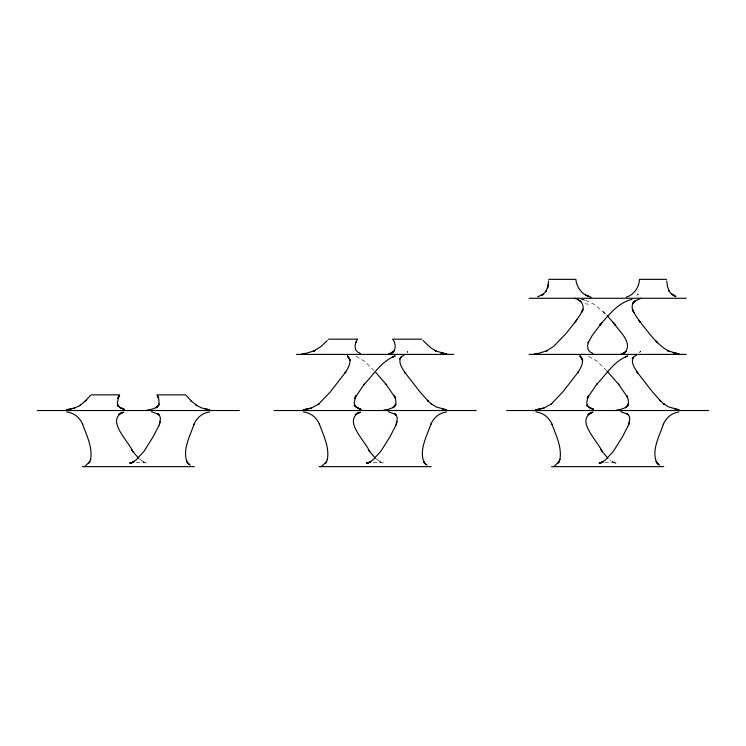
<?xml version="1.0" encoding="UTF-8"?>
<svg xmlns="http://www.w3.org/2000/svg" width="746" height="746" viewBox="0 0 746 746"><rect width="100%" height="100%" fill="white"/><g stroke="black" fill="none" stroke-linecap="round" stroke-linejoin="round"><path stroke-width="0.56" stroke-dasharray="3.73 2.8" d="M407.941 351.068L407.195 352.476L407.642 351.636M636.907 295.276L637.961 293.7L638.072 295.052L637.961 293.7M397.161 352.056L397.264 352.047M629.689 352.056L629.783 352.047M136.434 462.306L146.915 462.93L142.598 461.578L144.444 462.389L139.232 458.781M373.242 462.306L383.733 462.93L379.416 461.578L381.262 462.389L376.049 458.781M604.792 462.343L616.261 462.93L613.995 462.613L616.037 463.238L611.944 461.578L613.781 462.389L609.902 459.928M584.995 303.79L588.613 304.163M581.302 299.36L585.89 300.349L581.777 299.314M585.75 300.321L594.674 304.592L606.284 314.719L603.066 311.38M588.659 356.374L596.996 361.157L606.451 370.408M356.131 356.374L364.468 361.157L373.923 370.408M640.469 351.068L639.723 352.476L640.469 351.068"/><path stroke-width="1.12" d="M132.807 462.539L129.748 462.94L132.005 462.632L130 463.247L134.056 461.597L132.228 462.399L136.182 459.872L144.127 451.162L153.135 436.764L159.252 424.959L160.465 418.674L159.877 416.175L158.087 413.983L159.336 415.084L157.574 413.592L158.273 414.161L151.438 411.727M369.624 462.539L366.556 462.94L368.822 462.632L366.818 463.247L370.874 461.597L369.046 462.399L373 459.872L380.945 451.162L389.953 436.764L396.061 424.959L397.282 418.674L396.685 416.175L394.904 413.983L396.154 415.084L394.392 413.592L395.091 414.161L388.256 411.727M602.153 462.539L599.085 462.94L601.351 462.632L599.336 463.247L603.402 461.597L601.565 462.399L605.528 459.872L613.464 451.162L622.481 436.764L628.589 424.959L629.81 418.674L629.214 416.175L627.433 413.983L628.682 415.084L626.92 413.592L627.619 414.161L620.784 411.727M548.133 284.869L547.564 288.142L548.59 280.916M159.252 424.959L160.325 421.518M396.061 424.959L397.142 421.518M628.589 424.959L629.671 421.518M547.797 286.772L545.83 291.462L546.538 290.586L544.421 293.178L541.559 295.388L543.228 294.241L537.652 296.815M357.343 339.346L355.637 342.834L355.842 342.032L355.049 345.659L355.544 349.361L357.259 351.748L360.346 353.52M117.197 405.927L117.7 405.106L119.649 407.353L124.069 409.312L119.649 407.353L118.278 406.01L117.299 402.672L119.043 395.753L117.803 398.261L119.668 394.858L90.956 394.858M354.014 405.927L354.518 405.106L356.457 407.353L360.887 409.312L356.457 407.353L355.096 406.01L354.117 402.672L355.861 395.753L354.62 398.261L364.374 384.106L363.964 384.591C373.606 374.604 381.253 361.39 394.755 356.159L392.844 356.877L395.277 356.001M586.543 405.927L587.046 405.106L588.986 407.353L593.415 409.312L588.986 407.353L587.615 406.01L586.645 402.672L588.389 395.753L587.149 398.261L596.903 384.106L596.492 384.591C606.134 374.604 613.781 361.39 627.283 356.159L625.372 356.877L627.806 356.001M576.826 319.698L574.961 322.403L580.397 314.411L582.962 309.292L581.554 312.481C585.89 306.513 580.966 299.426 574.467 298.269M123.827 412.156L119.201 413.881L122.95 412.305C105.606 420.567 128.685 441.054 132.872 451.722L131.576 449.586M360.635 412.156L356.019 413.881L359.768 412.305C342.423 420.567 365.503 441.054 369.69 451.722L368.393 449.586M593.163 412.156L588.538 413.881L592.296 412.305C574.952 420.567 598.031 441.054 602.218 451.722L600.922 449.586M575.586 321.498L566.055 333.481L553.849 346.219L546.24 351.105L547.517 350.508L539.405 353.138L534.211 353.921M90.359 395.548L85.193 401.236L86.107 400.332L79.58 405.731L80.549 405.171L74.619 408.053L66.422 409.843L74.619 408.053M327.289 340.502L321.321 346.219L313.721 351.105L314.999 350.508L306.876 353.138L301.682 353.921M84.531 466.651L89.958 461.485L88.755 463.107L90.723 459.238L90.508 459.695C92.868 447.367 86.611 435.328 82.517 423.98L82.713 424.39C79.626 417.415 74.208 412.976 66.543 411.867M321.34 466.651L326.776 461.485L325.573 463.107L327.541 459.238L327.317 459.695C329.685 447.367 323.428 435.328 319.335 423.98L319.521 424.39C316.444 417.415 311.017 412.976 303.361 411.867M553.868 466.651L559.295 461.485L558.101 463.107L560.06 459.238L559.845 459.695C562.214 447.367 555.957 435.328 551.853 423.98L552.049 424.39C548.972 417.415 543.545 412.976 535.889 411.867M120.582 413.303L118.437 414.729M357.399 413.303L355.255 414.729M589.927 413.303L587.783 414.729M403.987 355.208L401.768 356.439L399.716 358.919L400.882 357.073C397.823 362.696 402.458 368.337 405.218 373.009L404.435 371.918L420.026 391.976L428.307 401.264L427.346 400.313L431.906 404.416L431.067 403.735L436.13 406.952L446.556 409.815L442.434 409.097M636.515 355.208L634.296 356.439L632.235 358.919L633.41 357.073C630.351 362.696 634.986 368.337 637.746 373.009L636.963 371.918L652.554 391.976L660.835 401.264L659.874 400.313L664.425 404.416L663.595 403.735L668.658 406.952L679.084 409.815L674.953 409.097M626.314 297.122C634.147 294.866 639.08 287.257 639.536 279.349L666.607 279.349M311.436 408.053L303.24 409.843L311.436 408.053L319.223 403.745L318.411 404.388L330.264 391.976L345.818 371.909L345.053 372.991C347.487 368.953 350.583 364.598 349.902 359.628L350.144 360.215L347.431 355.823L350.144 360.215M543.965 408.053L535.768 409.843L543.965 408.053L551.742 403.745L550.93 404.388L562.792 391.976L578.346 371.909L577.581 372.991C580.658 368.272 585.498 360.551 579.959 355.823L582.673 360.215L580.071 356.066M640.87 298.269L634.445 301.403L632.552 303.659L635.266 300.787L633.168 302.792C631.414 305.832 632.104 309.571 633.792 312.481L632.422 309.32L634.958 314.42L640.385 322.403L638.529 319.726M389.086 353.968L394.047 351.105L391.678 353.25C396.471 350.21 395.79 343.57 392.983 339.393M621.614 353.968L626.575 351.105L624.206 353.25C634.249 343.095 618.593 330.963 613.212 322.328L615.711 325.359L607.067 315.586M632.002 299.398C617.865 302.699 608.801 315.129 599.625 325.368L602.115 322.337L591.988 335.775L588.165 342.834L588.37 342.032L587.568 345.659L588.072 349.361L589.778 351.748L592.865 353.52M209.542 411.969C202.026 413.153 196.991 417.592 193.932 424.409L194.128 423.989C190.109 436.018 181.744 450.556 187.47 462.613L186.696 461.401L189.018 464.282L187.582 463.135L190.258 465.196M446.36 411.969C438.844 413.153 433.808 417.592 430.75 424.409L430.946 423.989C426.917 436.018 418.562 450.556 424.288 462.613L423.514 461.401L425.835 464.282L424.399 463.135L427.076 465.196M678.879 411.969C671.372 413.153 666.327 417.592 663.278 424.409L663.474 423.989C659.445 436.018 651.09 450.556 656.816 462.613L656.042 461.401L658.364 464.282L656.928 463.135L659.604 465.196M388.582 353.949L391.277 353.278M621.11 353.949L623.805 353.278M146.962 410.123C151.438 409.414 157.024 408.687 159.075 403.968L158.422 405.097L159.112 402.486L158.814 399.278L157.527 395.725L158.702 398.159L156.94 394.858L185.707 394.858M383.78 410.123C388.256 409.414 393.841 408.687 395.893 403.968L395.24 405.097L395.93 402.486L395.632 399.278L394.345 395.725L395.52 398.159L385.924 384.106L386.325 384.6L375.863 372.571M616.308 410.123C620.784 409.414 626.37 408.687 628.421 403.968L627.768 405.097L628.458 402.486L628.16 399.278L626.873 395.725L627.656 397.348M548.711 279.349L575.856 279.349C576.574 286.912 581.479 294.017 588.79 296.488L585.535 295.015L591.196 297.346M529.11 298.269L686.236 298.269M328.473 339.16L357.455 339.16M392.853 339.16L421.798 339.16M296.582 354.397L453.708 354.397M529.101 354.397L686.236 354.397M37.3 410.524L239.354 410.524M274.118 410.524L476.172 410.524M506.646 410.524L708.7 410.524M82.2 466.651L194.417 466.651M319.018 466.651L431.235 466.651M551.546 466.651L663.763 466.651M205.616 409.097L209.738 409.815L201.802 407.997L196.058 405.143L197.037 405.712L190.538 400.313L191.489 401.264L186.304 395.548M679.27 353.828L673.088 352.709L676.473 353.455L667.539 350.573L668.929 351.263C656.545 344.438 648.479 332.24 639.76 321.489M446.742 353.828L440.56 352.709L443.945 353.455L435.011 350.573L436.41 351.263L430.852 347.832L423.001 340.521M593.415 409.293L590.347 408.155L587.615 406.01M360.887 409.293L357.819 408.155L355.096 406.01M124.069 409.293L121.011 408.155L118.278 406.01M676.053 296.684L671.587 294.092L675.41 296.47L670.794 293.262L668.761 290.623L669.404 291.453L667.511 286.8L666.737 280.981M577.842 299.696L580.985 301.598L580.313 301.188M347.543 356.066L349.016 357.52M607.915 458.203L601.882 451.153M375.387 458.203L369.354 451.153M138.57 458.203L132.536 451.153M655.529 340.521L657.59 342.759L657.189 342.321M606.974 371.004L618.854 384.6L618.443 384.106L627.61 397.338M582.421 359.628L582.673 360.215M157.257 406.756L156.222 407.848L158.973 404.975L157.257 406.756M394.075 406.756L393.039 407.848L395.79 404.975L394.075 406.756M626.603 406.756L625.568 407.848L628.318 404.975L626.603 406.756"/></g></svg>
